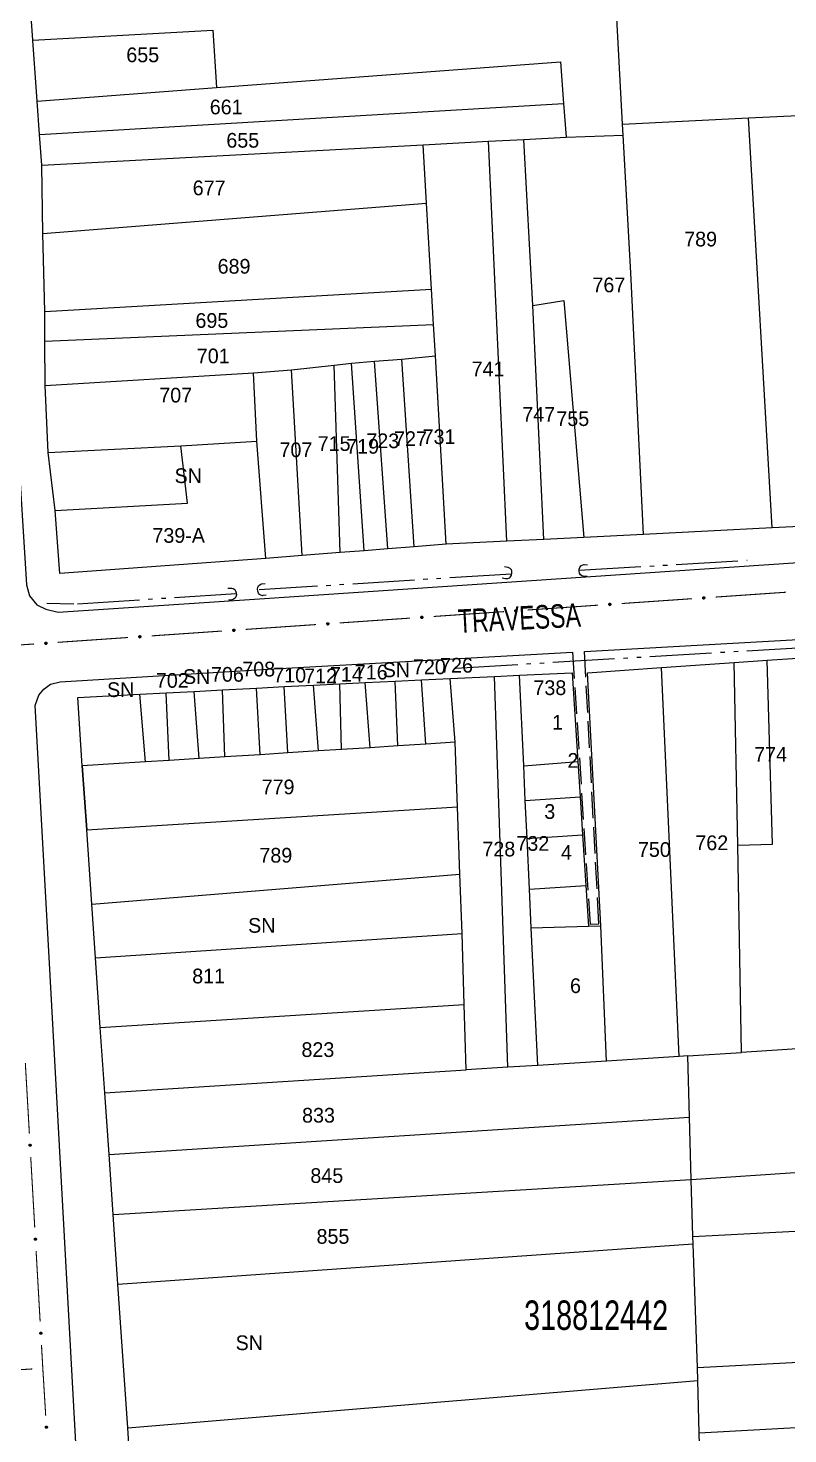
# Model space of a CAD drawing. Extents: x 201053 to 202535, y 4855063 to 4857394.
# Drawn here: x 201883.9 to 202012.9, y 4856130.5 to 4856369.4 of the extents above; entities that cross this region are included whole.
import ezdxf
from ezdxf.enums import TextEntityAlignment as Align

# ---------------------------------------------------------------- set-up
doc = ezdxf.new("R2010")
doc.units = 0
doc.header["$LTSCALE"] = 1.5
doc.header["$MEASUREMENT"] = 0
doc.linetypes.add('TRACO_05', pattern=[11, 7, -1, 0.5, -1, 0.5, -1])
doc.linetypes.add('TRACO_11', pattern=[8, 3, -1, 3, -1])
for name, color, linetype in [('CD_MALHA_LOTES', 7, 'CONTINUOUS'), ('CD_TXT_QUADRA', 2, 'CONTINUOUS'), ('HD-VALAS-DRENOS', 170, 'CONTINUOUS'), ('RU-QUADRA', 210, 'CONTINUOUS'), ('SV-BUEIRO-VALA', 7, 'CONTINUOUS'), ('SV-EIXO-RUA-PAV', 20, 'CONTINUOUS'), ('SV-RUA-PAVIM', 7, 'CONTINUOUS'), ('SV-TXT-RUA-PAV', 7, 'CONTINUOUS'), ('Th_NmrPort', 7, 'CONTINUOUS')]:
    doc.layers.add(name, color=color, linetype=linetype)
doc.styles.add('ARIAL', font='ARIAL.SHX')

# ---------------------------------------------------------------- blocks, each defined once
blk = doc.blocks.new('COD120', base_point=(202246.23, 4857300.32))
at = {"layer": 'SV-BUEIRO-VALA'}
blk.add_lwpolyline([(202245.23, 4857298.92), (202245.23, 4857299.503333), (202245.23, 4857299.590833), (202245.313333, 4857299.824167), (202245.48, 4857300.086667), (202245.73, 4857300.2325), (202246.063333, 4857300.32), (202246.396667, 4857300.32), (202246.73, 4857300.2325), (202246.98, 4857300.086667), (202247.146667, 4857299.824167), (202247.23, 4857299.590833), (202247.23, 4857299.503333), (202247.23, 4857298.92)], dxfattribs=at)

msp = doc.modelspace()

# ---------------------------------------------------------------- linework, layer by layer
at = {"layer": 'CD_MALHA_LOTES', "linetype": 'Continuous', "flags": 128}
for points in [[(201884.69, 4856367.36), (201883.95, 4856377.89)], [(201984.83, 4856353.06), (201983.67, 4856374.31)], [(201884.69, 4856367.36), (201915.26, 4856369.06), (201915.87, 4856359.32)], [(201885.42, 4856356.99), (201884.69, 4856367.36)], [(201915.87, 4856359.32), (201974.32, 4856363.65), (201974.83, 4856356.6)], [(201885.42, 4856356.99), (201915.87, 4856359.32)], [(201885.82, 4856351.35), (201885.42, 4856356.99)], [(201885.82, 4856351.35), (201974.83, 4856356.6)], [(201974.83, 4856356.6), (201975.24, 4856350.89)], [(201984.83, 4856353.06), (202006.24, 4856354.14)], [(202006.24, 4856354.14), (202019.47, 4856354.81)], [(202010.25, 4856284.48), (202006.24, 4856354.14)], [(201886.19, 4856346.11), (201885.82, 4856351.35)], [(201984.94, 4856351.19), (201984.83, 4856353.06)], [(201886.19, 4856346.11), (201950.97, 4856349.59)], [(201950.97, 4856349.59), (201962.08, 4856350.18)], [(201951.54, 4856339.69), (201950.97, 4856349.59)], [(201962.08, 4856350.18), (201968.04, 4856350.5)], [(201965.19, 4856282.22), (201962.08, 4856350.18)], [(201968.04, 4856350.5), (201975.24, 4856350.89)], [(201969.6, 4856322.29), (201968.04, 4856350.5)], [(201975.24, 4856350.89), (201984.94, 4856351.19)], [(201988.4, 4856283.39), (201986.22, 4856327.85), (201984.94, 4856351.19)], [(201886.36, 4856334.5), (201886.19, 4856346.11)], [(201886.36, 4856334.5), (201951.54, 4856339.69)], [(201952.39, 4856325.07), (201951.54, 4856339.69)], [(201886.71, 4856321.23), (201886.36, 4856334.5)], [(201886.71, 4856321.23), (201952.39, 4856325.07)], [(201952.74, 4856319.03), (201952.39, 4856325.07)], [(201969.6, 4856322.29), (201974.86, 4856323.14), (201978.25, 4856282.88)], [(201886.71, 4856316.19), (201886.71, 4856321.23)], [(201971.45, 4856282.54), (201969.6, 4856322.29)], [(201886.71, 4856316.19), (201952.74, 4856319.03)], [(201953.05, 4856313.7), (201952.74, 4856319.03)], [(201886.78, 4856308.68), (201886.71, 4856316.19)], [(201942.69, 4856312.83), (201947.37, 4856313.15)], [(201947.37, 4856313.15), (201953.05, 4856313.7)], [(201949.46, 4856281.28), (201947.37, 4856313.15)], [(201954.9, 4856281.71), (201953.05, 4856313.7)], [(201886.78, 4856308.68), (201922.18, 4856310.81)], [(201922.18, 4856310.81), (201928.61, 4856311.34)], [(201922.7, 4856299.22), (201922.18, 4856310.81)], [(201928.61, 4856311.34), (201935.84, 4856312.14)], [(201930.42, 4856279.79), (201928.61, 4856311.34)], [(201935.84, 4856312.14), (201938.81, 4856312.46)], [(201936.89, 4856280.3), (201935.84, 4856312.14)], [(201938.81, 4856312.46), (201942.69, 4856312.83)], [(201940.93, 4856280.61), (201938.81, 4856312.46)], [(201944.97, 4856280.93), (201942.69, 4856312.83)], [(201887.27, 4856297.32), (201886.78, 4856308.68)], [(201909.81, 4856298.4), (201922.7, 4856299.22)], [(201924.24, 4856279.31), (201922.7, 4856299.22)], [(201887.27, 4856297.32), (201909.81, 4856298.4)], [(201888.49, 4856287.44), (201887.27, 4856297.32)], [(201888.49, 4856287.44), (201910.93, 4856288.66), (201909.81, 4856298.4)], [(201924.24, 4856279.31), (201889.26, 4856276.71), (201888.49, 4856287.44)], [(202010.25, 4856284.48), (201988.4, 4856283.39)], [(202023.17, 4856285.13), (202010.25, 4856284.48)], [(201965.19, 4856282.22), (201954.9, 4856281.71)], [(201971.45, 4856282.54), (201965.19, 4856282.22)], [(201978.25, 4856282.88), (201971.45, 4856282.54)], [(201988.4, 4856283.39), (201978.25, 4856282.88)], [(201930.42, 4856279.79), (201924.24, 4856279.31)], [(201936.89, 4856280.3), (201930.42, 4856279.79)], [(201940.93, 4856280.61), (201936.89, 4856280.3)], [(201944.97, 4856280.93), (201940.93, 4856280.61)], [(201949.46, 4856281.28), (201944.97, 4856280.93)], [(201954.9, 4856281.71), (201949.46, 4856281.28)], [(201978.86, 4856259.88), (201991.46, 4856260.76)], [(201991.46, 4856260.76), (202003.79, 4856261.61)], [(201994.46, 4856194.69), (201991.46, 4856260.76)], [(202003.79, 4856261.61), (202009.41, 4856262)], [(202004.39, 4856230.59), (202003.79, 4856261.61)], [(202004.39, 4856230.59), (202010.29, 4856230.72), (202009.41, 4856262)], [(202009.41, 4856262), (202014.53, 4856262.36)], [(201936.84, 4856257.99), (201941.1, 4856258.19)], [(201941.1, 4856258.19), (201946.19, 4856258.44)], [(201941.94, 4856247.14), (201941.1, 4856258.19)], [(201946.19, 4856258.44), (201950.68, 4856258.65)], [(201946.69, 4856247.44), (201946.19, 4856258.44)], [(201950.68, 4856258.65), (201955.54, 4856258.89)], [(201951.41, 4856247.74), (201950.68, 4856258.65)], [(201955.54, 4856258.89), (201963.06, 4856259.25)], [(201956.41, 4856248.06), (201955.54, 4856258.89)], [(201963.06, 4856259.25), (201967.32, 4856259.45)], [(201965.33, 4856192.83), (201963.06, 4856259.25)], [(201967.32, 4856259.45), (201976.28, 4856259.88)], [(201968.04, 4856244.06), (201967.32, 4856259.45)], [(201976.28, 4856259.88), (201977.24, 4856244.8)], [(201981.14, 4856216.89), (201978.86, 4856259.88)], [(201893.08, 4856244.03), (201892.29, 4856255.67), (201902.82, 4856256.22)], [(201902.82, 4856256.22), (201907.33, 4856256.46)], [(201903.83, 4856244.72), (201902.82, 4856256.22)], [(201907.33, 4856256.46), (201912.06, 4856256.71)], [(201907.81, 4856244.97), (201907.33, 4856256.46)], [(201912.06, 4856256.71), (201916.89, 4856256.96)], [(201912.91, 4856245.29), (201912.06, 4856256.71)], [(201916.89, 4856256.96), (201922.64, 4856257.26)], [(201917.28, 4856245.57), (201916.89, 4856256.96)], [(201922.64, 4856257.26), (201927.36, 4856257.51)], [(201923.26, 4856245.95), (201922.64, 4856257.26)], [(201927.36, 4856257.51), (201932.35, 4856257.77)], [(201928, 4856246.25), (201927.36, 4856257.51)], [(201932.35, 4856257.77), (201936.84, 4856257.99)], [(201933.21, 4856246.59), (201932.35, 4856257.77)], [(201937.11, 4856246.83), (201936.84, 4856257.99)], [(201928, 4856246.25), (201923.26, 4856245.95)], [(201933.21, 4856246.59), (201928, 4856246.25)], [(201937.11, 4856246.83), (201933.21, 4856246.59)], [(201941.94, 4856247.14), (201937.11, 4856246.83)], [(201946.69, 4856247.44), (201941.94, 4856247.14)], [(201951.41, 4856247.74), (201946.69, 4856247.44)], [(201956.41, 4856248.06), (201951.41, 4856247.74)], [(201956.8, 4856237.07), (201956.41, 4856248.04), (201956.41, 4856248.06)], [(201903.83, 4856244.72), (201893.08, 4856244.03)], [(201893.08, 4856244.03), (201893.83, 4856233.18)], [(201907.81, 4856244.97), (201903.83, 4856244.72)], [(201912.91, 4856245.29), (201907.81, 4856244.97)], [(201917.28, 4856245.57), (201912.91, 4856245.29)], [(201923.26, 4856245.95), (201917.28, 4856245.57)], [(201968.04, 4856244.06), (201977.24, 4856244.8)], [(201968.31, 4856238.19), (201968.04, 4856244.06)], [(201977.24, 4856244.8), (201977.63, 4856238.81)], [(201893.83, 4856233.18), (201956.8, 4856237.07)], [(201957.22, 4856225.67), (201956.8, 4856237.07)], [(201968.31, 4856238.19), (201977.63, 4856238.81)], [(201968.62, 4856231.72), (201968.31, 4856238.19)], [(201977.63, 4856238.81), (201978.04, 4856232.33)], [(201894.69, 4856220.57), (201893.83, 4856233.18)], [(201968.62, 4856231.72), (201978.04, 4856232.33)], [(201978.04, 4856232.33), (201978.59, 4856223.72)], [(201969.02, 4856223.11), (201968.62, 4856231.72)], [(202005.06, 4856195.37), (202004.39, 4856230.59)], [(201894.69, 4856220.57), (201957.22, 4856225.67)], [(201957.59, 4856215.58), (201957.22, 4856225.67)], [(201969.02, 4856223.11), (201978.59, 4856223.72)], [(201969.33, 4856216.51), (201969.02, 4856223.11)], [(201978.59, 4856223.72), (201979.03, 4856216.82)], [(201895.31, 4856211.44), (201894.69, 4856220.57)], [(201895.31, 4856211.44), (201957.59, 4856215.58)], [(201957.96, 4856203.5), (201957.59, 4856215.58)], [(201969.33, 4856216.51), (201979.03, 4856216.82)], [(201970.43, 4856193.16), (201969.33, 4856216.51)], [(201979.03, 4856216.82), (201981.14, 4856216.89)], [(201982.11, 4856193.9), (201981.14, 4856216.89)], [(201896.12, 4856199.6), (201895.31, 4856211.44)], [(201896.12, 4856199.6), (201957.96, 4856203.5)], [(201958.28, 4856192.38), (201957.96, 4856203.5)], [(201896.88, 4856188.48), (201896.12, 4856199.6)], [(202016.26, 4856196.1), (202005.06, 4856195.37)], [(201982.11, 4856193.9), (201970.43, 4856193.16)], [(201994.46, 4856194.69), (201982.11, 4856193.9)], [(201995.9, 4856194.78), (201994.46, 4856194.69)], [(201995.9, 4856194.78), (202005.06, 4856195.37)], [(201996.19, 4856184.37), (201995.9, 4856194.78)], [(201896.88, 4856188.48), (201958.28, 4856192.38)], [(201965.33, 4856192.83), (201958.28, 4856192.38)], [(201970.43, 4856193.16), (201965.33, 4856192.83)], [(201897.62, 4856178), (201896.88, 4856188.48)], [(201897.62, 4856178), (201996.19, 4856184.37)], [(201996.5, 4856173.78), (201996.19, 4856184.37)], [(201996.5, 4856173.78), (202094.85, 4856180.4)], [(201898.33, 4856167.82), (201897.62, 4856178)], [(201898.33, 4856167.82), (201996.5, 4856173.78)], [(201996.77, 4856164.07), (201996.5, 4856173.78)], [(201899.11, 4856155.96), (201898.33, 4856167.82)], [(201996.77, 4856164.07), (202095.6, 4856169.26)], [(201899.11, 4856155.96), (201996.82, 4856162.82)], [(201996.82, 4856162.82), (201996.77, 4856164.07)], [(201997.58, 4856141.83), (201996.82, 4856162.82)], [(201900.81, 4856131.59), (201899.11, 4856155.96)], [(201997.58, 4856141.83), (202032.96, 4856143.7)], [(201997.62, 4856139.61), (201997.58, 4856141.83)], [(201900.81, 4856131.59), (201997.62, 4856139.61)], [(201997.83, 4856130.74), (201997.62, 4856139.61)], [(201997.83, 4856130.74), (202063.68, 4856134.35)], [(201901.94, 4856112.99), (201900.81, 4856131.59)], [(201998.15, 4856120.9), (201997.83, 4856130.74)]]:
    msp.add_lwpolyline(points, dxfattribs=at)
at = {"layer": 'HD-VALAS-DRENOS', "linetype": 'TRACO_05'}
for points in [[(201977.47, 4856277.28, 13.91), (202006.01, 4856278.99, 13.91)], [(201965.96, 4856276.64, 13.7), (201923.09, 4856273.95, 13.7)], [(201919.23, 4856273.29, 13.7), (201891.64, 4856271.5, 13.69), (201887.07, 4856271.61, 13.69)], [(201956.54, 4856260.66, 13.6), (202034.27, 4856265.3, 13.89), (202039.54, 4856266.58, 13.89)]]:
    msp.add_polyline3d(points, dxfattribs=at)
at = {"layer": 'RU-QUADRA', "linetype": 'Continuous', "flags": 128}
for points in [[(202023.17, 4856285.13), (202010.25, 4856284.48), (201988.4, 4856283.39), (201978.25, 4856282.88), (201971.45, 4856282.54), (201965.19, 4856282.22), (201954.9, 4856281.71), (201949.46, 4856281.28), (201944.97, 4856280.93), (201940.93, 4856280.61), (201936.89, 4856280.3), (201930.42, 4856279.79), (201924.24, 4856279.31), (201889.26, 4856276.71), (201888.49, 4856287.44), (201887.27, 4856297.32), (201886.78, 4856308.68), (201886.71, 4856316.19), (201886.71, 4856321.23), (201886.36, 4856334.5), (201886.19, 4856346.11), (201885.82, 4856351.35), (201885.42, 4856356.99), (201884.69, 4856367.36), (201883.95, 4856377.89)], [(201901.94, 4856112.99), (201900.81, 4856131.59), (201899.11, 4856155.96), (201898.33, 4856167.82), (201897.62, 4856178), (201896.88, 4856188.48), (201896.12, 4856199.6), (201895.31, 4856211.44), (201894.69, 4856220.57), (201893.83, 4856233.18), (201893.08, 4856244.03), (201892.29, 4856255.67), (201902.82, 4856256.22), (201907.33, 4856256.46), (201912.06, 4856256.71), (201916.89, 4856256.96), (201922.64, 4856257.26), (201927.36, 4856257.51), (201932.35, 4856257.77), (201936.84, 4856257.99), (201941.1, 4856258.19), (201946.19, 4856258.44), (201950.68, 4856258.65), (201955.54, 4856258.89), (201963.06, 4856259.25), (201967.32, 4856259.45), (201976.28, 4856259.88), (201977.24, 4856244.8), (201977.63, 4856238.81), (201978.04, 4856232.33), (201978.59, 4856223.72), (201979.03, 4856216.82), (201981.14, 4856216.89), (201978.86, 4856259.88), (201991.46, 4856260.76), (202003.79, 4856261.61), (202009.41, 4856262), (202014.53, 4856262.36)]]:
    msp.add_lwpolyline(points, dxfattribs=at)
at = {"layer": 'SV-EIXO-RUA-PAV', "const_width": 0.18}
for points in [[(201984.662316, 4856271.630212), (201996.633979, 4856272.4544)], [(202000.624534, 4856272.729129), (202012.596197, 4856273.553317)], [(201952.737882, 4856269.432379), (201964.709545, 4856270.256566)], [(201968.700099, 4856270.531296), (201980.671762, 4856271.355483)], [(201920.813447, 4856267.234545), (201932.78511, 4856268.058733)], [(201936.775664, 4856268.333462), (201948.747327, 4856269.15765)], [(201888.889012, 4856265.036712), (201900.860675, 4856265.8609)], [(201904.85123, 4856266.135629), (201916.822893, 4856266.959816)], [(201879.35, 4856264.38), (201884.898458, 4856264.761983)], [(201883.401702, 4856193.561782), (201884.087134, 4856181.581374)], [(201884.315611, 4856177.587904), (201885.001043, 4856165.607496)], [(201885.22952, 4856161.614027), (201885.914952, 4856149.633618)], [(201886.143429, 4856145.640149), (201886.314787, 4856142.645047)], [(201872.612399, 4856140.851771), (201884.590712, 4856141.572885)], [(201886.314787, 4856142.645047), (201886.37, 4856141.68)], [(201886.37, 4856141.68), (201886.85932, 4856133.661541)]]:
    msp.add_lwpolyline(points, dxfattribs=at)
at = {"layer": 'SV-EIXO-RUA-PAV'}
for points in [[(201998.478355, 4856272.691717), (201998.509955, 4856272.729045), (201998.544748, 4856272.754665), (201998.579917, 4856272.767682), (201998.613994, 4856272.77108), (201998.649248, 4856272.77063), (201998.684692, 4856272.762335), (201998.721991, 4856272.744415), (201998.759659, 4856272.712978), (201998.783562, 4856272.675611), (201998.798167, 4856272.641814), (201998.803757, 4856272.606485), (201998.802746, 4856272.572245), (201998.792912, 4856272.535713), (201998.774382, 4856272.498091), (201998.741854, 4856272.46098), (201998.707573, 4856272.436096), (201998.673225, 4856272.4244), (201998.637671, 4856272.419005), (201998.601685, 4856272.419896), (201998.56694, 4856272.428239), (201998.529095, 4856272.446964), (201998.492891, 4856272.479554), (201998.467682, 4856272.513463), (201998.455506, 4856272.547637), (201998.450983, 4856272.58276), (201998.451005, 4856272.618125), (201998.45786, 4856272.6541), (201998.478355, 4856272.691717)], [(201966.55392, 4856270.493883), (201966.585521, 4856270.531212), (201966.620313, 4856270.556832), (201966.655482, 4856270.569848), (201966.689559, 4856270.573247), (201966.724814, 4856270.572797), (201966.760257, 4856270.564502), (201966.797556, 4856270.546581), (201966.835224, 4856270.515144), (201966.859127, 4856270.477778), (201966.873733, 4856270.443981), (201966.879322, 4856270.408651), (201966.878312, 4856270.374411), (201966.868478, 4856270.337879), (201966.849948, 4856270.300258), (201966.81742, 4856270.263146), (201966.783138, 4856270.238263), (201966.74879, 4856270.226566), (201966.713237, 4856270.221172), (201966.677251, 4856270.222062), (201966.642505, 4856270.230405), (201966.60466, 4856270.24913), (201966.568456, 4856270.281721), (201966.543248, 4856270.315629), (201966.531072, 4856270.349804), (201966.526549, 4856270.384926), (201966.52657, 4856270.420291), (201966.533425, 4856270.456267), (201966.55392, 4856270.493883)], [(201982.516137, 4856271.5928), (201982.547738, 4856271.630129), (201982.582531, 4856271.655749), (201982.6177, 4856271.668765), (201982.651777, 4856271.672163), (201982.687031, 4856271.671714), (201982.722474, 4856271.663419), (201982.759773, 4856271.645498), (201982.797441, 4856271.614061), (201982.821344, 4856271.576694), (201982.83595, 4856271.542898), (201982.84154, 4856271.507568), (201982.840529, 4856271.473328), (201982.830695, 4856271.436796), (201982.812165, 4856271.399175), (201982.779637, 4856271.362063), (201982.745355, 4856271.33718), (201982.711007, 4856271.325483), (201982.675454, 4856271.320088), (201982.639468, 4856271.320979), (201982.604723, 4856271.329322), (201982.566877, 4856271.348047), (201982.530673, 4856271.380637), (201982.505465, 4856271.414546), (201982.493289, 4856271.448721), (201982.488766, 4856271.483843), (201982.488787, 4856271.519208), (201982.495643, 4856271.555184), (201982.516137, 4856271.5928)], [(201934.629485, 4856268.29605), (201934.661086, 4856268.333378), (201934.695879, 4856268.358999), (201934.731048, 4856268.372015), (201934.765125, 4856268.375413), (201934.800379, 4856268.374964), (201934.835822, 4856268.366668), (201934.873121, 4856268.348748), (201934.910789, 4856268.317311), (201934.934692, 4856268.279944), (201934.949298, 4856268.246148), (201934.954888, 4856268.210818), (201934.953877, 4856268.176578), (201934.944043, 4856268.140046), (201934.925513, 4856268.102425), (201934.892985, 4856268.065313), (201934.858703, 4856268.040429), (201934.824355, 4856268.028733), (201934.788802, 4856268.023338), (201934.752816, 4856268.024229), (201934.718071, 4856268.032572), (201934.680225, 4856268.051297), (201934.644021, 4856268.083887), (201934.618813, 4856268.117796), (201934.606637, 4856268.15197), (201934.602114, 4856268.187093), (201934.602135, 4856268.222458), (201934.608991, 4856268.258433), (201934.629485, 4856268.29605)], [(201950.591703, 4856269.394967), (201950.623303, 4856269.432295), (201950.658096, 4856269.457915), (201950.693265, 4856269.470932), (201950.727342, 4856269.47433), (201950.762596, 4856269.47388), (201950.79804, 4856269.465585), (201950.835339, 4856269.447665), (201950.873007, 4856269.416227), (201950.89691, 4856269.378861), (201950.911515, 4856269.345064), (201950.917105, 4856269.309735), (201950.916094, 4856269.275494), (201950.90626, 4856269.238963), (201950.88773, 4856269.201341), (201950.855202, 4856269.16423), (201950.820921, 4856269.139346), (201950.786573, 4856269.127649), (201950.751019, 4856269.122255), (201950.715033, 4856269.123145), (201950.680288, 4856269.131489), (201950.642443, 4856269.150214), (201950.606239, 4856269.182804), (201950.58103, 4856269.216713), (201950.568854, 4856269.250887), (201950.564331, 4856269.286009), (201950.564353, 4856269.321374), (201950.571208, 4856269.35735), (201950.591703, 4856269.394967)], [(201902.705051, 4856266.098216), (201902.736652, 4856266.135545), (201902.771444, 4856266.161165), (201902.806613, 4856266.174181), (201902.84069, 4856266.17758), (201902.875944, 4856266.17713), (201902.911388, 4856266.168835), (201902.948687, 4856266.150914), (201902.986355, 4856266.119477), (201903.010258, 4856266.082111), (201903.024863, 4856266.048314), (201903.030453, 4856266.012985), (201903.029442, 4856265.978744), (201903.019608, 4856265.942213), (201903.001078, 4856265.904591), (201902.96855, 4856265.867479), (201902.934269, 4856265.842596), (201902.899921, 4856265.830899), (201902.864367, 4856265.825505), (201902.828381, 4856265.826395), (201902.793636, 4856265.834739), (201902.755791, 4856265.853463), (201902.719587, 4856265.886054), (201902.694378, 4856265.919963), (201902.682202, 4856265.954137), (201902.677679, 4856265.989259), (201902.677701, 4856266.024624), (201902.684556, 4856266.0606), (201902.705051, 4856266.098216)], [(201918.667268, 4856267.197133), (201918.698869, 4856267.234462), (201918.733661, 4856267.260082), (201918.76883, 4856267.273098), (201918.802907, 4856267.276497), (201918.838162, 4856267.276047), (201918.873605, 4856267.267752), (201918.910904, 4856267.249831), (201918.948572, 4856267.218394), (201918.972475, 4856267.181027), (201918.987081, 4856267.147231), (201918.99267, 4856267.111901), (201918.99166, 4856267.077661), (201918.981826, 4856267.041129), (201918.963296, 4856267.003508), (201918.930768, 4856266.966396), (201918.896486, 4856266.941513), (201918.862138, 4856266.929816), (201918.826585, 4856266.924421), (201918.790599, 4856266.925312), (201918.755853, 4856266.933655), (201918.718008, 4856266.95238), (201918.681804, 4856266.984971), (201918.656596, 4856267.018879), (201918.64442, 4856267.053054), (201918.639897, 4856267.088176), (201918.639918, 4856267.123541), (201918.646773, 4856267.159517), (201918.667268, 4856267.197133)], [(201886.742833, 4856264.9993), (201886.774434, 4856265.036628), (201886.809227, 4856265.062248), (201886.844396, 4856265.075265), (201886.878473, 4856265.078663), (201886.913727, 4856265.078213), (201886.94917, 4856265.069918), (201886.986469, 4856265.051998), (201887.024137, 4856265.020561), (201887.04804, 4856264.983194), (201887.062646, 4856264.949397), (201887.068236, 4856264.914068), (201887.067225, 4856264.879828), (201887.057391, 4856264.843296), (201887.038861, 4856264.805674), (201887.006333, 4856264.768563), (201886.972051, 4856264.743679), (201886.937703, 4856264.731983), (201886.90215, 4856264.726588), (201886.866164, 4856264.727478), (201886.831419, 4856264.735822), (201886.793573, 4856264.754547), (201886.75737, 4856264.787137), (201886.732161, 4856264.821046), (201886.719985, 4856264.85522), (201886.715462, 4856264.890343), (201886.715483, 4856264.925707), (201886.722339, 4856264.961683), (201886.742833, 4856264.9993)], [(201884.303067, 4856179.734373), (201884.340027, 4856179.702342), (201884.365242, 4856179.667255), (201884.37785, 4856179.631937), (201884.380853, 4856179.597823), (201884.379995, 4856179.562576), (201884.37129, 4856179.527231), (201884.352938, 4856179.490143), (201884.321067, 4856179.452841), (201884.283426, 4856179.429373), (201884.249462, 4856179.41516), (201884.21407, 4856179.40998), (201884.179844, 4856179.411387), (201884.143429, 4856179.421644), (201884.106025, 4856179.440608), (201884.069292, 4856179.473564), (201884.044808, 4856179.508132), (201884.03351, 4856179.542613), (201884.028527, 4856179.578226), (201884.029835, 4856179.6142), (201884.03858, 4856179.648846), (201884.057742, 4856179.686472), (201884.09075, 4856179.722296), (201884.124948, 4856179.74711), (201884.159261, 4856179.758889), (201884.194434, 4856179.763005), (201884.229796, 4856179.762574), (201884.26569, 4856179.755302), (201884.303067, 4856179.734373)], [(201885.216975, 4856163.760495), (201885.253935, 4856163.728464), (201885.279151, 4856163.693377), (201885.291759, 4856163.658059), (201885.294762, 4856163.623945), (201885.293904, 4856163.588699), (201885.285199, 4856163.553354), (201885.266847, 4856163.516265), (201885.234976, 4856163.478964), (201885.197335, 4856163.455495), (201885.163371, 4856163.441282), (201885.127979, 4856163.436102), (201885.093753, 4856163.437509), (201885.057338, 4856163.447766), (201885.019933, 4856163.466731), (201884.983201, 4856163.499686), (201884.958717, 4856163.534254), (201884.947419, 4856163.568735), (201884.942436, 4856163.604349), (201884.943744, 4856163.640322), (201884.952489, 4856163.674968), (201884.971651, 4856163.712594), (201885.004659, 4856163.748418), (201885.038857, 4856163.773232), (201885.07317, 4856163.785011), (201885.108343, 4856163.789127), (201885.143705, 4856163.788696), (201885.179599, 4856163.781424), (201885.216975, 4856163.760495)], [(201886.130884, 4856147.786617), (201886.167844, 4856147.754586), (201886.19306, 4856147.719499), (201886.205668, 4856147.684182), (201886.208671, 4856147.650067), (201886.207813, 4856147.614821), (201886.199108, 4856147.579476), (201886.180756, 4856147.542387), (201886.148885, 4856147.505086), (201886.111244, 4856147.481617), (201886.07728, 4856147.467404), (201886.041888, 4856147.462224), (201886.007662, 4856147.463632), (201885.971247, 4856147.473888), (201885.933842, 4856147.492853), (201885.89711, 4856147.525808), (201885.872625, 4856147.560376), (201885.861327, 4856147.594857), (201885.856345, 4856147.630471), (201885.857653, 4856147.666444), (201885.866398, 4856147.70109), (201885.88556, 4856147.738716), (201885.918568, 4856147.77454), (201885.952766, 4856147.799354), (201885.987079, 4856147.811133), (201886.022252, 4856147.815249), (201886.057614, 4856147.814818), (201886.093508, 4856147.807547), (201886.130884, 4856147.786617)], [(201887.082266, 4856131.815374), (201887.119348, 4856131.783483), (201887.144696, 4856131.748492), (201887.157438, 4856131.713223), (201887.160571, 4856131.67912), (201887.159847, 4856131.643871), (201887.151276, 4856131.608493), (201887.133065, 4856131.571335), (201887.101336, 4856131.533913), (201887.063784, 4856131.510301), (201887.029875, 4856131.495959), (201886.994503, 4856131.490645), (201886.960271, 4856131.491922), (201886.923817, 4856131.502041), (201886.886341, 4856131.520863), (201886.849484, 4856131.553679), (201886.824868, 4856131.588153), (201886.81344, 4856131.622591), (201886.808322, 4856131.658186), (201886.809493, 4856131.694164), (201886.818106, 4856131.728843), (201886.837125, 4856131.766541), (201886.869997, 4856131.80249), (201886.904101, 4856131.827434), (201886.938369, 4856131.839343), (201886.973525, 4856131.843593), (201887.008889, 4856131.843296), (201887.04481, 4856131.836161), (201887.082266, 4856131.815374)]]:
    msp.add_lwpolyline(points, close=True, dxfattribs=at)
for points in [[(201998.450983, 4856272.58276), (201998.798167, 4856272.641814)], [(201998.451005, 4856272.618125), (201998.783562, 4856272.675611)], [(201998.454697, 4856272.601795), (201998.785779, 4856272.66015)], [(201998.455506, 4856272.547637), (201998.803757, 4856272.606485)], [(201998.455866, 4856272.564946), (201998.799387, 4856272.621422)], [(201998.45786, 4856272.6541), (201998.759659, 4856272.712978)], [(201998.459161, 4856272.636296), (201998.767007, 4856272.694419)], [(201998.46511, 4856272.530021), (201998.800275, 4856272.588657)], [(201998.467682, 4856272.513463), (201998.802746, 4856272.572245)], [(201998.46907, 4856272.671172), (201998.737438, 4856272.726577)], [(201998.478355, 4856272.691717), (201998.721991, 4856272.744415)], [(201998.482521, 4856272.495658), (201998.793183, 4856272.552607)], [(201998.492891, 4856272.479554), (201998.792912, 4856272.535713)], [(201998.496394, 4856272.71135), (201998.695992, 4856272.752447)], [(201998.509955, 4856272.729045), (201998.684692, 4856272.762335)], [(201998.514718, 4856272.465049), (201998.780645, 4856272.516183)], [(201998.529095, 4856272.446964), (201998.774382, 4856272.498091)], [(201998.529726, 4856272.743736), (201998.658206, 4856272.764891)], [(201998.544748, 4856272.754665), (201998.649248, 4856272.77063)], [(201998.553348, 4856272.440353), (201998.750411, 4856272.47854)], [(201998.56694, 4856272.428239), (201998.741854, 4856272.46098)], [(201998.588599, 4856272.424999), (201998.718346, 4856272.447609)], [(201966.526549, 4856270.384926), (201966.873733, 4856270.443981)], [(201966.52657, 4856270.420291), (201966.859127, 4856270.477778)], [(201966.530263, 4856270.403962), (201966.861344, 4856270.462317)], [(201966.531072, 4856270.349804), (201966.879322, 4856270.408651)], [(201966.531432, 4856270.367113), (201966.874953, 4856270.423589)], [(201966.533425, 4856270.456267), (201966.835224, 4856270.515144)], [(201966.534726, 4856270.438463), (201966.842572, 4856270.496586)], [(201966.540675, 4856270.332188), (201966.875841, 4856270.390824)], [(201966.543248, 4856270.315629), (201966.878312, 4856270.374411)], [(201966.544635, 4856270.473339), (201966.813003, 4856270.528744)], [(201966.55392, 4856270.493883), (201966.797556, 4856270.546581)], [(201966.558086, 4856270.297825), (201966.868748, 4856270.354774)], [(201966.568456, 4856270.281721), (201966.868478, 4856270.337879)], [(201966.571959, 4856270.513517), (201966.771557, 4856270.554613)], [(201966.585521, 4856270.531212), (201966.760257, 4856270.564502)], [(201966.590284, 4856270.267215), (201966.856211, 4856270.318349)], [(201966.60466, 4856270.24913), (201966.849948, 4856270.300258)], [(201966.605291, 4856270.545902), (201966.733771, 4856270.567057)], [(201966.620313, 4856270.556832), (201966.724814, 4856270.572797)], [(201966.628913, 4856270.24252), (201966.825976, 4856270.280706)], [(201966.642505, 4856270.230405), (201966.81742, 4856270.263146)], [(201966.664164, 4856270.227166), (201966.793912, 4856270.249776)], [(201966.677251, 4856270.222062), (201966.783138, 4856270.238263)], [(201982.488766, 4856271.483843), (201982.83595, 4856271.542898)], [(201982.488787, 4856271.519208), (201982.821344, 4856271.576694)], [(201982.49248, 4856271.502878), (201982.823562, 4856271.561233)], [(201982.493289, 4856271.448721), (201982.84154, 4856271.507568)], [(201982.493649, 4856271.46603), (201982.83717, 4856271.522505)], [(201982.495643, 4856271.555184), (201982.797441, 4856271.614061)], [(201982.496943, 4856271.53738), (201982.80479, 4856271.595502)], [(201982.502892, 4856271.431104), (201982.838058, 4856271.48974)], [(201982.505465, 4856271.414546), (201982.840529, 4856271.473328)], [(201982.506852, 4856271.572256), (201982.775221, 4856271.627661)], [(201982.516137, 4856271.5928), (201982.759773, 4856271.645498)], [(201982.520303, 4856271.396742), (201982.830966, 4856271.453691)], [(201982.530673, 4856271.380637), (201982.830695, 4856271.436796)], [(201982.534177, 4856271.612434), (201982.733775, 4856271.65353)], [(201982.547738, 4856271.630129), (201982.722474, 4856271.663419)], [(201982.552501, 4856271.366132), (201982.818428, 4856271.417266)], [(201982.566877, 4856271.348047), (201982.812165, 4856271.399175)], [(201982.567509, 4856271.644819), (201982.695989, 4856271.665974)], [(201982.582531, 4856271.655749), (201982.687031, 4856271.671714)], [(201982.591131, 4856271.341437), (201982.788193, 4856271.379623)], [(201982.604723, 4856271.329322), (201982.779637, 4856271.362063)], [(201982.626381, 4856271.326083), (201982.756129, 4856271.348693)], [(201982.639468, 4856271.320979), (201982.745355, 4856271.33718)], [(201998.601685, 4856272.419896), (201998.707573, 4856272.436096)], [(201934.602114, 4856268.187093), (201934.949298, 4856268.246148)], [(201934.602135, 4856268.222458), (201934.934692, 4856268.279944)], [(201934.605828, 4856268.206128), (201934.93691, 4856268.264483)], [(201934.606637, 4856268.15197), (201934.954888, 4856268.210818)], [(201934.606997, 4856268.169279), (201934.950518, 4856268.225755)], [(201934.608991, 4856268.258433), (201934.910789, 4856268.317311)], [(201934.610291, 4856268.240629), (201934.918138, 4856268.298752)], [(201934.61624, 4856268.134354), (201934.951406, 4856268.19299)], [(201934.618813, 4856268.117796), (201934.953877, 4856268.176578)], [(201934.6202, 4856268.275505), (201934.888569, 4856268.33091)], [(201934.629485, 4856268.29605), (201934.873121, 4856268.348748)], [(201934.633651, 4856268.099991), (201934.944314, 4856268.15694)], [(201934.644021, 4856268.083887), (201934.944043, 4856268.140046)], [(201934.647525, 4856268.315684), (201934.847123, 4856268.35678)], [(201934.661086, 4856268.333378), (201934.835822, 4856268.366668)], [(201934.665849, 4856268.069382), (201934.931776, 4856268.120516)], [(201934.680225, 4856268.051297), (201934.925513, 4856268.102425)], [(201934.680857, 4856268.348069), (201934.809337, 4856268.369224)], [(201934.695879, 4856268.358999), (201934.800379, 4856268.374964)], [(201934.704479, 4856268.044686), (201934.901541, 4856268.082873)], [(201934.718071, 4856268.032572), (201934.892985, 4856268.065313)], [(201934.739729, 4856268.029332), (201934.869477, 4856268.051942)], [(201934.752816, 4856268.024229), (201934.858703, 4856268.040429)], [(201950.564331, 4856269.286009), (201950.911515, 4856269.345064)], [(201950.564353, 4856269.321374), (201950.89691, 4856269.378861)], [(201950.568045, 4856269.305045), (201950.899127, 4856269.3634)], [(201950.568854, 4856269.250887), (201950.917105, 4856269.309735)], [(201950.569214, 4856269.268196), (201950.912735, 4856269.324672)], [(201950.571208, 4856269.35735), (201950.873007, 4856269.416227)], [(201950.572509, 4856269.339546), (201950.880355, 4856269.397669)], [(201950.578458, 4856269.233271), (201950.913623, 4856269.291907)], [(201950.58103, 4856269.216713), (201950.916094, 4856269.275494)], [(201950.582418, 4856269.374422), (201950.850786, 4856269.429827)], [(201950.591703, 4856269.394967), (201950.835339, 4856269.447665)], [(201950.595869, 4856269.198908), (201950.906531, 4856269.255857)], [(201950.606239, 4856269.182804), (201950.90626, 4856269.238963)], [(201950.609742, 4856269.4146), (201950.80934, 4856269.455697)], [(201950.623303, 4856269.432295), (201950.79804, 4856269.465585)], [(201950.628066, 4856269.168299), (201950.893993, 4856269.219432)], [(201950.642443, 4856269.150214), (201950.88773, 4856269.201341)], [(201950.643074, 4856269.446986), (201950.771554, 4856269.468141)], [(201950.658096, 4856269.457915), (201950.762596, 4856269.47388)], [(201950.666696, 4856269.143603), (201950.863759, 4856269.181789)], [(201950.680288, 4856269.131489), (201950.855202, 4856269.16423)], [(201950.701947, 4856269.128249), (201950.831694, 4856269.150859)], [(201950.715033, 4856269.123145), (201950.820921, 4856269.139346)], [(201902.677679, 4856265.989259), (201903.024863, 4856266.048314)], [(201902.677701, 4856266.024624), (201903.010258, 4856266.082111)], [(201902.681393, 4856266.008295), (201903.012475, 4856266.06665)], [(201902.682202, 4856265.954137), (201903.030453, 4856266.012985)], [(201902.682562, 4856265.971446), (201903.026083, 4856266.027922)], [(201902.684556, 4856266.0606), (201902.986355, 4856266.119477)], [(201902.685857, 4856266.042796), (201902.993703, 4856266.100919)], [(201902.691806, 4856265.936521), (201903.026971, 4856265.995157)], [(201902.694378, 4856265.919963), (201903.029442, 4856265.978744)], [(201902.695766, 4856266.077672), (201902.964134, 4856266.133077)], [(201902.705051, 4856266.098216), (201902.948687, 4856266.150914)], [(201902.709217, 4856265.902158), (201903.019879, 4856265.959107)], [(201902.719587, 4856265.886054), (201903.019608, 4856265.942213)], [(201902.72309, 4856266.11785), (201902.922688, 4856266.158946)], [(201902.736652, 4856266.135545), (201902.911388, 4856266.168835)], [(201902.741414, 4856265.871548), (201903.007341, 4856265.922682)], [(201902.755791, 4856265.853463), (201903.001078, 4856265.904591)], [(201902.756422, 4856266.150235), (201902.884902, 4856266.17139)], [(201902.771444, 4856266.161165), (201902.875944, 4856266.17713)], [(201902.780044, 4856265.846853), (201902.977107, 4856265.885039)], [(201902.793636, 4856265.834739), (201902.96855, 4856265.867479)], [(201902.815295, 4856265.831499), (201902.945042, 4856265.854109)], [(201902.828381, 4856265.826395), (201902.934269, 4856265.842596)], [(201918.639897, 4856267.088176), (201918.987081, 4856267.147231)], [(201918.639918, 4856267.123541), (201918.972475, 4856267.181027)], [(201918.643611, 4856267.107212), (201918.974692, 4856267.165566)], [(201918.64442, 4856267.053054), (201918.99267, 4856267.111901)], [(201918.64478, 4856267.070363), (201918.988301, 4856267.126838)], [(201918.646773, 4856267.159517), (201918.948572, 4856267.218394)], [(201918.648074, 4856267.141713), (201918.95592, 4856267.199836)], [(201918.654023, 4856267.035438), (201918.989189, 4856267.094074)], [(201918.656596, 4856267.018879), (201918.99166, 4856267.077661)], [(201918.657983, 4856267.176589), (201918.926351, 4856267.231994)], [(201918.667268, 4856267.197133), (201918.910904, 4856267.249831)], [(201918.671434, 4856267.001075), (201918.982096, 4856267.058024)], [(201918.681804, 4856266.984971), (201918.981826, 4856267.041129)], [(201918.685307, 4856267.216767), (201918.884905, 4856267.257863)], [(201918.698869, 4856267.234462), (201918.873605, 4856267.267752)], [(201918.703632, 4856266.970465), (201918.969559, 4856267.021599)], [(201918.718008, 4856266.95238), (201918.963296, 4856267.003508)], [(201918.718639, 4856267.249152), (201918.847119, 4856267.270307)], [(201918.733661, 4856267.260082), (201918.838162, 4856267.276047)], [(201918.742261, 4856266.94577), (201918.939324, 4856266.983956)], [(201918.755853, 4856266.933655), (201918.930768, 4856266.966396)], [(201918.777512, 4856266.930416), (201918.90726, 4856266.953026)], [(201918.790599, 4856266.925312), (201918.896486, 4856266.941513)], [(201886.715462, 4856264.890343), (201887.062646, 4856264.949397)], [(201886.715483, 4856264.925707), (201887.04804, 4856264.983194)], [(201886.719176, 4856264.909378), (201887.050258, 4856264.967733)], [(201886.719985, 4856264.85522), (201887.068236, 4856264.914068)], [(201886.720345, 4856264.872529), (201887.063866, 4856264.929005)], [(201886.722339, 4856264.961683), (201887.024137, 4856265.020561)], [(201886.72364, 4856264.943879), (201887.031486, 4856265.002002)], [(201886.729588, 4856264.837604), (201887.064754, 4856264.89624)], [(201886.732161, 4856264.821046), (201887.067225, 4856264.879828)], [(201886.733548, 4856264.978755), (201887.001917, 4856265.03416)], [(201886.742833, 4856264.9993), (201886.986469, 4856265.051998)], [(201886.746999, 4856264.803241), (201887.057662, 4856264.86019)], [(201886.75737, 4856264.787137), (201887.057391, 4856264.843296)], [(201886.760873, 4856265.018933), (201886.960471, 4856265.06003)], [(201886.774434, 4856265.036628), (201886.94917, 4856265.069918)], [(201886.779197, 4856264.772632), (201887.045124, 4856264.823766)], [(201886.793573, 4856264.754547), (201887.038861, 4856264.805674)], [(201886.794205, 4856265.051319), (201886.922685, 4856265.072474)], [(201886.809227, 4856265.062248), (201886.913727, 4856265.078213)], [(201886.817827, 4856264.747936), (201887.014889, 4856264.786122)], [(201886.831419, 4856264.735822), (201887.006333, 4856264.768563)], [(201886.853077, 4856264.732582), (201886.982825, 4856264.755192)], [(201886.866164, 4856264.727478), (201886.972051, 4856264.743679)], [(201884.029835, 4856179.6142), (201884.044808, 4856179.508132)], [(201884.03509, 4856179.627226), (201884.056195, 4856179.497225)], [(201884.03858, 4856179.648846), (201884.069292, 4856179.473564)], [(201884.050851, 4856179.662297), (201884.086752, 4856179.464805)], [(201884.057742, 4856179.686472), (201884.106025, 4856179.440608)], [(201884.075993, 4856179.700638), (201884.124042, 4856179.434136)], [(201884.09075, 4856179.722296), (201884.143429, 4856179.421644)], [(201884.106973, 4856179.732479), (201884.160319, 4856179.421177)], [(201884.124948, 4856179.74711), (201884.179844, 4856179.411387)], [(201884.141535, 4856179.74949), (201884.196284, 4856179.413668)], [(201884.159261, 4856179.758889), (201884.21407, 4856179.40998)], [(201884.176565, 4856179.758328), (201884.229057, 4856179.414176)], [(201884.194434, 4856179.763005), (201884.249462, 4856179.41516)], [(201884.213425, 4856179.75907), (201884.26794, 4856179.427335)], [(201884.229796, 4856179.762574), (201884.283426, 4856179.429373)], [(201884.247872, 4856179.754207), (201884.302425, 4856179.445709)], [(201884.26569, 4856179.755302), (201884.321067, 4856179.452841)], [(201884.282631, 4856179.743895), (201884.334923, 4856179.474903)], [(201884.303067, 4856179.734373), (201884.352938, 4856179.490143)], [(201884.32249, 4856179.716107), (201884.361271, 4856179.516046)], [(201884.340027, 4856179.702342), (201884.37129, 4856179.527231)], [(201884.354487, 4856179.682402), (201884.374152, 4856179.553686)], [(201884.365242, 4856179.667255), (201884.379995, 4856179.562576)], [(201884.943744, 4856163.640322), (201884.958717, 4856163.534254)], [(201884.948999, 4856163.653349), (201884.970104, 4856163.523348)], [(201884.952489, 4856163.674968), (201884.983201, 4856163.499686)], [(201884.96476, 4856163.688419), (201885.000661, 4856163.490927)], [(201884.971651, 4856163.712594), (201885.019933, 4856163.466731)], [(201884.989901, 4856163.72676), (201885.037951, 4856163.460258)], [(201885.004659, 4856163.748418), (201885.057338, 4856163.447766)], [(201885.020882, 4856163.758601), (201885.074228, 4856163.4473)], [(201885.038857, 4856163.773232), (201885.093753, 4856163.437509)], [(201885.055444, 4856163.775613), (201885.110193, 4856163.43979)], [(201885.07317, 4856163.785011), (201885.127979, 4856163.436102)], [(201885.090474, 4856163.784451), (201885.142966, 4856163.440298)], [(201885.108343, 4856163.789127), (201885.163371, 4856163.441282)], [(201885.127334, 4856163.785193), (201885.181849, 4856163.453457)], [(201885.143705, 4856163.788696), (201885.197335, 4856163.455495)], [(201885.161781, 4856163.78033), (201885.216333, 4856163.471831)], [(201885.179599, 4856163.781424), (201885.234976, 4856163.478964)], [(201885.19654, 4856163.770018), (201885.248832, 4856163.501025)], [(201885.216975, 4856163.760495), (201885.266847, 4856163.516265)], [(201885.236399, 4856163.742229), (201885.27518, 4856163.542169)], [(201885.253935, 4856163.728464), (201885.285199, 4856163.553354)], [(201885.268396, 4856163.708524), (201885.288061, 4856163.579808)], [(201885.279151, 4856163.693377), (201885.293904, 4856163.588699)], [(201885.857653, 4856147.666444), (201885.872625, 4856147.560376)], [(201885.862908, 4856147.679471), (201885.884013, 4856147.54947)], [(201885.866398, 4856147.70109), (201885.89711, 4856147.525808)], [(201885.878669, 4856147.714541), (201885.914569, 4856147.517049)], [(201885.88556, 4856147.738716), (201885.933842, 4856147.492853)], [(201885.90381, 4856147.752882), (201885.95186, 4856147.486381)], [(201885.918568, 4856147.77454), (201885.971247, 4856147.473888)], [(201885.934791, 4856147.784723), (201885.988137, 4856147.473422)], [(201885.952766, 4856147.799354), (201886.007662, 4856147.463632)], [(201885.969353, 4856147.801735), (201886.024102, 4856147.465912)], [(201885.987079, 4856147.811133), (201886.041888, 4856147.462224)], [(201886.004383, 4856147.810573), (201886.056875, 4856147.466421)], [(201886.022252, 4856147.815249), (201886.07728, 4856147.467404)], [(201886.041243, 4856147.811315), (201886.095758, 4856147.479579)], [(201886.057614, 4856147.814818), (201886.111244, 4856147.481617)], [(201886.07569, 4856147.806452), (201886.130242, 4856147.497953)], [(201886.093508, 4856147.807547), (201886.148885, 4856147.505086)], [(201886.110449, 4856147.79614), (201886.162741, 4856147.527148)], [(201886.130884, 4856147.786617), (201886.180756, 4856147.542387)], [(201886.150308, 4856147.768352), (201886.189089, 4856147.568291)], [(201886.167844, 4856147.754586), (201886.199108, 4856147.579476)], [(201886.182305, 4856147.734647), (201886.20197, 4856147.60593)], [(201886.19306, 4856147.719499), (201886.207813, 4856147.614821)], [(201886.809493, 4856131.694164), (201886.824868, 4856131.588153)], [(201886.814698, 4856131.70721), (201886.836297, 4856131.57729)], [(201886.818106, 4856131.728843), (201886.849484, 4856131.553679)], [(201886.830326, 4856131.74234), (201886.866977, 4856131.544986)], [(201886.837125, 4856131.766541), (201886.886341, 4856131.520863)], [(201886.855322, 4856131.780776), (201886.904383, 4856131.514459)], [(201886.869997, 4856131.80249), (201886.923817, 4856131.502041)], [(201886.886181, 4856131.812735), (201886.940709, 4856131.501638)], [(201886.904101, 4856131.827434), (201886.960271, 4856131.491922)], [(201886.920679, 4856131.829878), (201886.976703, 4856131.494265)], [(201886.938369, 4856131.839343), (201886.994503, 4856131.490645)], [(201886.955675, 4856131.838849), (201887.009473, 4856131.494898)], [(201886.973525, 4856131.843593), (201887.029875, 4856131.495959)], [(201886.992532, 4856131.839731), (201887.048306, 4856131.508204)], [(201887.008889, 4856131.843296), (201887.063784, 4856131.510301)], [(201887.026997, 4856131.834999), (201887.082721, 4856131.526709)], [(201887.04481, 4856131.836161), (201887.101336, 4856131.533913)], [(201887.061795, 4856131.824819), (201887.115108, 4856131.556027)], [(201887.082266, 4856131.815374), (201887.133065, 4856131.571335)], [(201887.101759, 4856131.797182), (201887.141299, 4856131.59727)], [(201887.119348, 4856131.783483), (201887.151276, 4856131.608493)], [(201887.133884, 4856131.763599), (201887.154037, 4856131.634958)], [(201887.144696, 4856131.748492), (201887.159847, 4856131.643871)]]:
    msp.add_lwpolyline(points, dxfattribs=at)
at = {"layer": 'SV-RUA-PAVIM', "linetype": 'Continuous'}
for points in [[(201877.44, 4856373.12, 13.65), (201883.62, 4856274.82, 13.65), (201884.12, 4856272.95, 13.65), (201885.35, 4856271.43, 13.65), (201886.91, 4856270.69, 13.65), (201888.97, 4856270.17, 13.68), (201923.19, 4856272.41, 13.68), (202090.29, 4856283.71, 13.86), (202093.05, 4856284.94, 13.89), (202093.7, 4856286.91, 13.91), (202085.16, 4856420.02, 13.91), (202080.79, 4856488.85, 12.92), (202078.04, 4856493.1, 12.92), (202074.74, 4856494.67, 13.1), (201983.26, 4856488.47, 12.74), (201929.79, 4856485.01, 12.74), (201874.73, 4856481.35, 11.37), (201873.12, 4856480.23, 11.37), (201872.03, 4856478.65, 11.34), (201871.38, 4856477.53, 11.34), (201870.95, 4856476.25, 11.49), (201874.43, 4856419.31, 11.49), (201877.18, 4856377.29, 13.65)], [(201978.37, 4856263.48, 13.88), (202034.8, 4856266.65, 13.97), (202041.13, 4856268.24, 13.97), (202051.24, 4856269.56, 13.97), (202092.78, 4856271.98, 13.97), (202095.51, 4856270.35, 13.97), (202097.95, 4856232.13, 13.97)], [(201980.96, 4856046.16, 14.06), (201902.05, 4856042.44, 14.38), (201898.71, 4856043.2, 14.38), (201896.51, 4856046.47, 14.38), (201887.33, 4856213.59, 14.38), (201885.09, 4856254.33, 13.88), (201885.7, 4856256.07, 13.88), (201886.53, 4856257.07, 13.88), (201887.7, 4856257.91, 13.88), (201889.29, 4856258.33, 13.88), (201923.65, 4856260.4, 13.88), (201976.34, 4856263.37, 13.88)]]:
    msp.add_polyline3d(points, dxfattribs=at)
at = {"layer": 'SV-RUA-PAVIM', "linetype": 'TRACO_11'}
msp.add_polyline3d([(201976.34, 4856263.37, 13.88), (201979.31, 4856217.13, 13.88), (201980.82, 4856217.18, 13.88), (201978.37, 4856263.48, 13.88)], dxfattribs=at)

# ---------------------------------------------------------------- block references
at = {"layer": 'SV-BUEIRO-VALA'}
for p, rotation in [((201965.96, 4856276.64, 13.6), 258), ((201977.47, 4856277.28, 13.7), 87.99999999999999), ((201922.85, 4856273.9, 13.6), 95), ((201919.23, 4856273.29, 13.6), 273)]:
    msp.add_blockref('COD120', p, dxfattribs=dict(at, rotation=rotation))

# ---------------------------------------------------------------- texts
at = {"layer": 'CD_TXT_QUADRA', "style": 'ARIAL', "width": 0.7}
msp.add_text('318812442', height=5, dxfattribs=at).set_placement((201968.11, 4856148.21))
at = {"layer": 'SV-TXT-RUA-PAV', "style": 'ARIAL', "width": 0.7}
msp.add_text('TRAVESSA', height=4, rotation=3, dxfattribs=at).set_placement((201956.98, 4856266.62))
at = {"layer": 'Th_NmrPort', "color": 1}
for s, p in [('655', (201900.552563, 4856364.86344)), ('661', (201914.726042, 4856356.007858)), ('655', (201917.542563, 4856350.34344)), ('677', (201911.826042, 4856342.257858)), ('789', (201995.302275, 4856333.560478)), ('689', (201916.062563, 4856328.93344)), ('767', (201979.722275, 4856325.770478)), ('695', (201912.292563, 4856319.72344)), ('701', (201912.522563, 4856313.70344)), ('741', (201959.197858, 4856311.503958)), ('707', (201906.152563, 4856307.04344)), ('747', (201967.807858, 4856303.773958)), ('755', (201973.592275, 4856303.050478)), ('731', (201950.872275, 4856299.980478)), ('707', (201926.567858, 4856297.753958)), ('715', (201933.057858, 4856298.813958)), ('719', (201937.897858, 4856298.343958)), ('723', (201941.317858, 4856299.283958)), ('727', (201946.037858, 4856299.643958)), ('SN', (201908.752563, 4856293.35344)), ('739-A', (201904.986042, 4856283.197858)), ('SN', (201910.18, 4856259.22)), ('706', (201914.93, 4856259.6)), ('708', (201920.25, 4856260.5)), ('710', (201925.51, 4856259.47)), ('712', (201930.76, 4856259.34)), ('714', (201935.13, 4856259.6)), ('716', (201939.36, 4856259.98)), ('SN', (201944.1, 4856260.37)), ('720', (201949.23, 4856260.88)), ('726', (201953.85, 4856261.14)), ('SN', (201897.282142, 4856256.996042)), ('702', (201905.57, 4856258.57)), ('738', (201969.695553, 4856257.33135)), ('1', (201972.851477, 4856251.438824)), ('2', (201975.481413, 4856244.97065)), ('774', (202007.191863, 4856245.994308)), ('779', (201923.536522, 4856240.470485)), ('3', (201971.536509, 4856236.291861)), ('732', (201966.8, 4856230.87)), ('762', (201997.191863, 4856230.984308)), ('789', (201923.156522, 4856228.860485)), ('728', (201961.03, 4856229.91)), ('4', (201974.37, 4856229.34)), ('750', (201987.441863, 4856229.834308)), ('SN', (201921.236522, 4856216.940485)), ('811', (201911.746522, 4856208.340485)), ('6', (201975.91, 4856206.7)), ('823', (201930.300116, 4856195.833044)), ('833', (201930.406522, 4856184.680485)), ('845', (201931.816522, 4856174.430485)), ('855', (201932.860116, 4856164.093044)), ('SN', (201919.116522, 4856146.020485))]:
    msp.add_text(s, height=2.5, dxfattribs=at).set_placement(p, align=Align.MIDDLE_LEFT)

doc.saveas('drawing.dxf')
